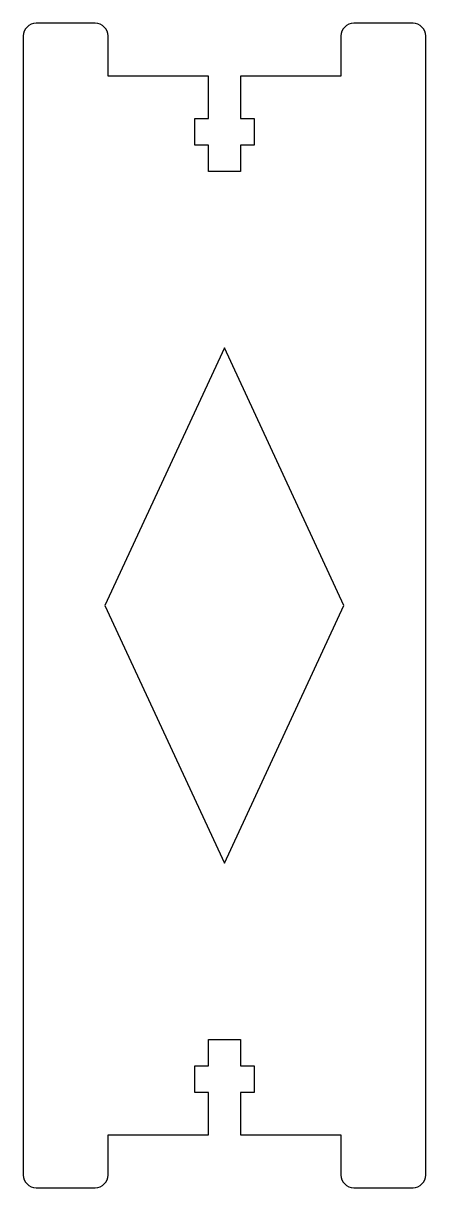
# Model space of a CAD drawing. Header units: millimetres. Extents: x -23 to 15, y -96 to 14.
import ezdxf

# ---------------------------------------------------------------- set-up
doc = ezdxf.new("R2010")
doc.units = ezdxf.units.MM

msp = doc.modelspace()

# ---------------------------------------------------------------- linework, layer by layer
at = {"color": 7, "linetype": 'Continuous', "lineweight": 25}
for p, q in [((-16.29, 14), (-21.89, 14)), ((13.71, 14), (8.11, 14)), ((-23.09, 12.8), (-23.09, -94.8)), ((-15.09, 9), (-15.09, 12.8)), ((6.91, 12.8), (6.91, 9)), ((14.91, -94.8), (14.91, 12.8)), ((-5.59, 9), (-15.09, 9)), ((-5.59, 5), (-5.59, 9)), ((-2.59, 9), (-2.59, 5)), ((6.91, 9), (-2.59, 9)), ((-6.89, 5), (-5.59, 5)), ((-6.89, 2.5), (-6.89, 5)), ((-2.59, 5), (-1.29, 5)), ((-1.29, 5), (-1.29, 2.5)), ((-5.59, 2.5), (-6.89, 2.5)), ((-5.59, 0), (-5.59, 2.5)), ((-2.59, 2.5), (-2.59, 0)), ((-1.29, 2.5), (-2.59, 2.5)), ((-2.59, 0), (-5.59, 0)), ((-4.09, -16.65), (-15.38, -41)), ((7.19, -41), (-4.09, -16.65)), ((-15.38, -41), (-4.09, -65.35)), ((-4.09, -65.35), (7.19, -41)), ((-5.59, -82), (-2.59, -82)), ((-5.59, -84.5), (-5.59, -82)), ((-2.59, -82), (-2.59, -84.5)), ((-6.89, -84.5), (-5.59, -84.5)), ((-6.89, -87), (-6.89, -84.5)), ((-2.59, -84.5), (-1.29, -84.5)), ((-1.29, -84.5), (-1.29, -87)), ((-5.59, -87), (-6.89, -87)), ((-5.59, -91), (-5.59, -87)), ((-2.59, -87), (-2.59, -91)), ((-1.29, -87), (-2.59, -87)), ((-15.09, -91), (-5.59, -91)), ((-15.09, -94.8), (-15.09, -91)), ((-2.59, -91), (6.91, -91)), ((6.91, -91), (6.91, -94.8)), ((-21.89, -96), (-16.29, -96)), ((8.11, -96), (13.71, -96))]:
    msp.add_line(p, q, dxfattribs=at)
for centre, start, end in [((-21.89, 12.8), 90, 180), ((-16.29, 12.8), 0, 90), ((8.11, 12.8), 90, 180), ((13.71, 12.8), 0, 90), ((-21.89, -94.8), 180, 270), ((-16.29, -94.8), 270, 0), ((8.11, -94.8), 180, 270), ((13.71, -94.8), 270, 0)]:
    msp.add_arc(centre, 1.2, start, end, dxfattribs=at)

doc.saveas('drawing.dxf')
